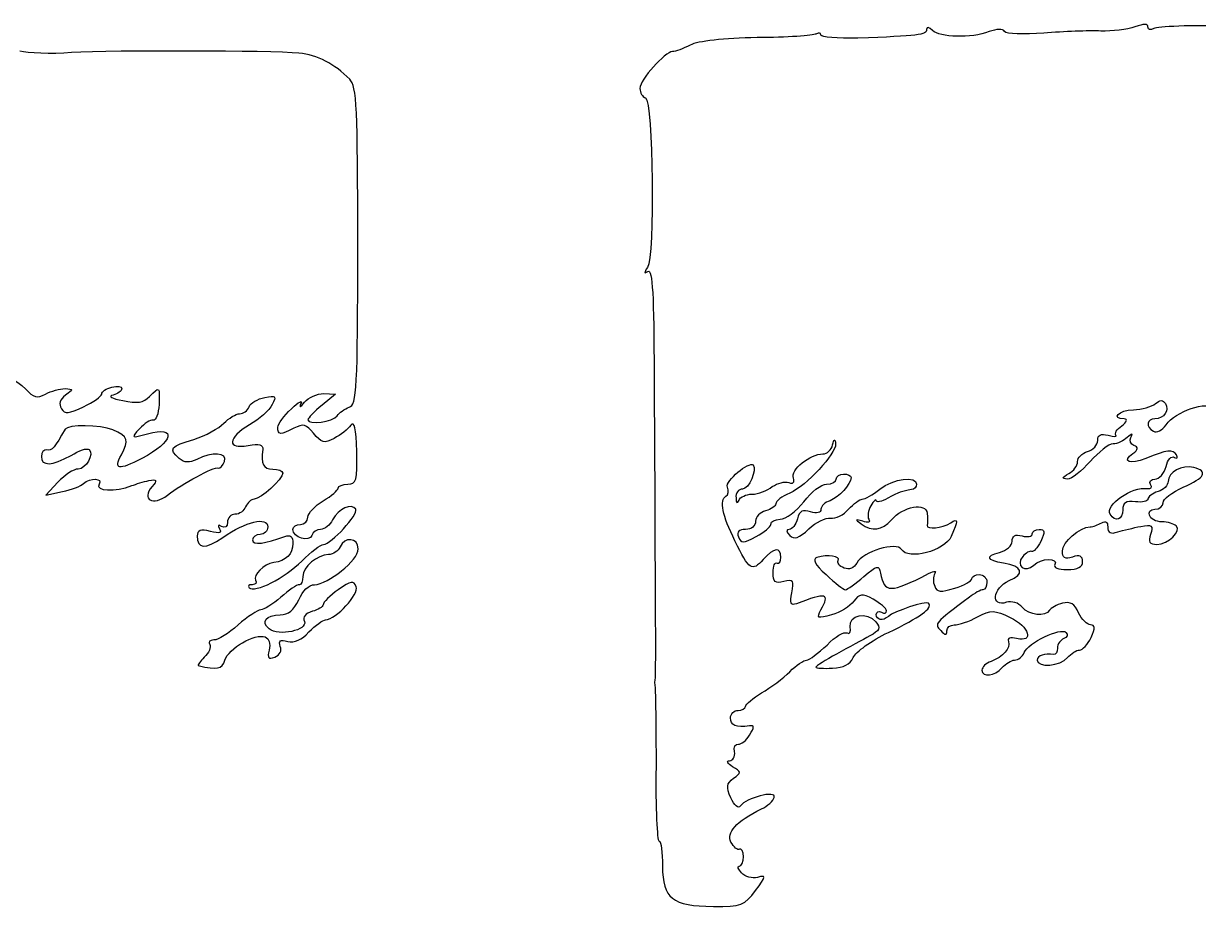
# Model space of a CAD drawing. Extents: x 0 to 69.4, y 0 to 30.3.
# Drawn here: x 20.742 to 24.797, y 7.586 to 10.634 of the extents above; entities that cross this region are included whole.
import ezdxf

# ---------------------------------------------------------------- set-up
doc = ezdxf.new("R2010")
doc.units = 0
doc.header["$MEASUREMENT"] = 0
doc.layers.get('0').update_dxf_attribs({"linetype": 'CONTINUOUS'})

msp = doc.modelspace()

# ---------------------------------------------------------------- linework, layer by layer
at = {"color": 0, "linetype": 'CONTINUOUS'}
for p, q in [((21.8192, 9.35482), (21.7724, 9.31663)), ((21.7775, 9.35656), (21.8192, 9.35482)), ((20.861, 9.05106), (20.8193, 9.00592)), ((20.8193, 9.00592), (20.8765, 9.01807)), ((21.8349, 8.8271), (21.8349, 8.8271))]:
    msp.add_line(p, q, dxfattribs=at)
for points in [[(24.6226, 10.6221), (24.6226, 10.6342), (24.6087, 10.6342), (24.5775, 10.6221)], [(24.9092, 10.6255), (24.7737, 10.629), (24.6539, 10.6238), (24.6435, 10.6169)], [(23.2739, 10.5856), (23.1593, 10.5839), (23.069, 10.5735), (23.0431, 10.5596)], [(23.4769, 10.5978), (23.4683, 10.5926), (23.3762, 10.5856), (23.2739, 10.5856)], [(23.4943, 10.5943), (23.4943, 10.603), (23.4874, 10.603), (23.4769, 10.5978)], [(23.621, 10.5839), (23.5517, 10.5821), (23.4943, 10.5873), (23.4943, 10.5943)], [(23.8589, 10.6134), (23.8589, 10.5943), (23.8293, 10.5908), (23.621, 10.5839)], [(23.8797, 10.6099), (23.8675, 10.6221), (23.8589, 10.6238), (23.8589, 10.6134)], [(24.0742, 10.6064), (24.0133, 10.5821), (23.904, 10.5856), (23.8797, 10.6099)], [(24.1279, 10.6064), (24.1228, 10.6169), (24.1001, 10.6151), (24.0742, 10.6064)], [(24.2633, 10.6012), (24.1939, 10.596), (24.1332, 10.5978), (24.1279, 10.6064)], [(24.4596, 10.6082), (24.4196, 10.6099), (24.3311, 10.6064), (24.2633, 10.6012)], [(24.5775, 10.6221), (24.5515, 10.6134), (24.4994, 10.6064), (24.4596, 10.6082)], [(24.6435, 10.6169), (24.6314, 10.6099), (24.6226, 10.6117), (24.6226, 10.6221)], [(23.0431, 10.5596), (23.0187, 10.5474), (22.991, 10.537), (22.9822, 10.537)], [(20.9078, 10.5335), (20.8367, 10.5283), (20.7568, 10.5318), (20.729, 10.5387)], [(21.6925, 10.5318), (21.5935, 10.5405), (21.0554, 10.5422), (20.9078, 10.5335)], [(21.8678, 10.4415), (21.8157, 10.4953), (21.7567, 10.5248), (21.6925, 10.5318)], [(22.9822, 10.537), (22.9562, 10.537), (22.8694, 10.4398), (22.8694, 10.4103)], [(21.8956, 9.86692), (21.8956, 10.346), (21.8921, 10.4172), (21.8678, 10.4415)], [(22.8694, 10.4103), (22.8694, 10.3946), (22.8781, 10.3808), (22.8885, 10.3773)], [(22.8885, 10.3773), (22.9146, 10.3686), (22.9215, 9.82525), (22.8954, 9.79226)], [(21.8661, 9.30968), (21.8921, 9.31836), (21.8956, 9.37044), (21.8956, 9.86692)], [(22.8954, 9.79226), (22.8833, 9.77317), (22.8833, 9.76969), (22.8972, 9.77838)], [(22.8972, 9.77838), (22.9128, 9.78706), (22.9181, 9.69163), (22.9181, 9.42079)], [(20.6892, 9.39301), (20.67, 9.42426), (20.7151, 9.40864), (20.7499, 9.37218)], [(22.9181, 9.42079), (22.9197, 9.21946), (22.9215, 8.90522), (22.9215, 8.72299)], [(20.7499, 9.37218), (20.7758, 9.34267), (20.7897, 9.33919), (20.8175, 9.35482)], [(20.8175, 9.35482), (20.8383, 9.36524), (20.8679, 9.37392), (20.8853, 9.37392)], [(20.8853, 9.37392), (20.9147, 9.37218), (20.9147, 9.37044), (20.8869, 9.35135)], [(21.0119, 9.35482), (21.0119, 9.3635), (21.0276, 9.37392), (21.0467, 9.37913)], [(21.0467, 9.37913), (21.0658, 9.38433), (21.0814, 9.38086), (21.0814, 9.37392)], [(21.0814, 9.37392), (21.0814, 9.36524), (21.0675, 9.35656), (21.0519, 9.35135)], [(21.1769, 9.34614), (21.2133, 9.3826), (21.2115, 9.3826), (21.2099, 9.31836)], [(20.8869, 9.35135), (20.8679, 9.33572), (20.8626, 9.3201), (20.8731, 9.30447)], [(20.9494, 9.31142), (20.9842, 9.32704), (21.0119, 9.34788), (21.0119, 9.35482)], [(21.0519, 9.35135), (21.0328, 9.34788), (21.0467, 9.33919), (21.0849, 9.33225)], [(21.0849, 9.33225), (21.1353, 9.32183), (21.1561, 9.32531), (21.1769, 9.34614)], [(21.5206, 9.31142), (21.5258, 9.32357), (21.5501, 9.33919), (21.5744, 9.34267)], [(21.5744, 9.34267), (21.6126, 9.35135), (21.6161, 9.34788), (21.6004, 9.31836)], [(21.6664, 9.30447), (21.6925, 9.32878), (21.7064, 9.33572), (21.6994, 9.32183)], [(21.6994, 9.32183), (21.6925, 9.30621), (21.6976, 9.30794), (21.7115, 9.32704)], [(21.7115, 9.32704), (21.7254, 9.34267), (21.755, 9.35656), (21.7775, 9.35656)], [(24.6487, 9.32183), (24.6643, 9.33572), (24.6747, 9.33572), (24.6835, 9.32183)], [(24.6851, 9.24892), (24.7182, 9.29579), (24.8275, 9.33225), (24.8536, 9.30621)], [(20.8731, 9.30447), (20.8853, 9.28538), (20.8974, 9.28711), (20.9494, 9.31142)], [(21.2099, 9.31836), (21.2081, 9.28711), (21.1994, 9.26281), (21.189, 9.26454)], [(21.4337, 9.25413), (21.4511, 9.27149), (21.4754, 9.28711), (21.4876, 9.28711)], [(21.4876, 9.28711), (21.5015, 9.28711), (21.5154, 9.29753), (21.5206, 9.31142)], [(21.6004, 9.31836), (21.59, 9.29926), (21.5553, 9.26801), (21.5224, 9.24892)], [(21.6196, 9.24024), (21.6196, 9.25065), (21.6404, 9.28017), (21.6664, 9.30447)], [(21.7724, 9.31663), (21.7446, 9.29406), (21.7237, 9.27149), (21.7237, 9.26628)], [(21.8244, 9.28017), (21.8314, 9.29058), (21.8504, 9.30274), (21.8661, 9.30968)], [(24.5411, 9.26975), (24.4925, 9.26975), (24.5219, 9.29926), (24.5724, 9.301)], [(24.5724, 9.301), (24.6018, 9.301), (24.6349, 9.31142), (24.6487, 9.32183)], [(24.6835, 9.32183), (24.6974, 9.29926), (24.6782, 9.26975), (24.6469, 9.26975)], [(21.0501, 9.23156), (21.0068, 9.24892), (20.8957, 9.25065), (20.8853, 9.23329)], [(21.189, 9.26454), (21.1804, 9.26628), (21.1596, 9.25413), (21.1422, 9.23503)], [(21.17, 9.21772), (21.274, 9.24718), (21.2601, 9.18994), (21.1508, 9.13265)], [(21.3296, 9.19863), (21.3696, 9.21078), (21.4164, 9.23676), (21.4337, 9.25413)], [(21.5224, 9.24892), (21.446, 9.20383), (21.4425, 9.16217), (21.5171, 9.17779)], [(21.7428, 9.21946), (21.7185, 9.25065), (21.7064, 9.25413), (21.6751, 9.23676)], [(21.7237, 9.26628), (21.7237, 9.24718), (21.8106, 9.25933), (21.8244, 9.28017)], [(21.8712, 9.24718), (21.8626, 9.23329), (21.8365, 9.21425), (21.814, 9.2021)], [(21.8921, 9.15696), (21.8904, 9.23676), (21.8835, 9.26281), (21.8712, 9.24718)], [(24.5324, 9.24544), (24.5497, 9.25933), (24.5532, 9.26801), (24.5411, 9.26975)], [(24.6469, 9.26975), (24.6192, 9.26975), (24.614, 9.24197), (24.6418, 9.2264)], [(24.6418, 9.2264), (24.6522, 9.21946), (24.6712, 9.22988), (24.6851, 9.24892)], [(20.8853, 9.23329), (20.8522, 9.17258), (20.8383, 9.15696), (20.8228, 9.16217)], [(21.0797, 9.14481), (21.1075, 9.19689), (21.104, 9.20731), (21.0501, 9.23156)], [(21.1422, 9.23503), (21.1126, 9.2021), (21.1126, 9.2021), (21.17, 9.21772)], [(21.6751, 9.23676), (21.6282, 9.21251), (21.6196, 9.21251), (21.6196, 9.24024)], [(21.814, 9.2021), (21.7793, 9.183), (21.7706, 9.18647), (21.7428, 9.21946)], [(24.4492, 9.19515), (24.4492, 9.21425), (24.4596, 9.21946), (24.4856, 9.21251)], [(24.4856, 9.21251), (24.5064, 9.20731), (24.5168, 9.20731), (24.5115, 9.21251)], [(24.5515, 9.20557), (24.5393, 9.19342), (24.5168, 9.183), (24.5029, 9.183)], [(24.5115, 9.21251), (24.5064, 9.21772), (24.515, 9.23329), (24.5324, 9.24544)], [(24.5636, 9.20557), (24.5724, 9.21946), (24.5671, 9.21946), (24.5515, 9.20557)], [(24.574, 9.17779), (24.5636, 9.18126), (24.5585, 9.19515), (24.5636, 9.20557)], [(20.9061, 9.14307), (20.9339, 9.16043), (20.9617, 9.16911), (20.9686, 9.1639)], [(21.2793, 9.13265), (21.2411, 9.1639), (21.2497, 9.17606), (21.3296, 9.19863)], [(21.5171, 9.17779), (21.5571, 9.18474), (21.5692, 9.18126), (21.5675, 9.1639)], [(23.5447, 9.183), (23.5464, 9.14828), (23.444, 9.0389), (23.3867, 9.01286)], [(23.5012, 9.14828), (23.5151, 9.14828), (23.5308, 9.16217), (23.5343, 9.17953)], [(23.5343, 9.17953), (23.5394, 9.20036), (23.5429, 9.2021), (23.5447, 9.183)], [(24.4144, 9.15696), (24.4335, 9.16217), (24.4492, 9.17953), (24.4492, 9.19515)], [(24.5029, 9.183), (24.4874, 9.183), (24.4526, 9.15522), (24.4231, 9.12224)], [(24.5706, 9.15001), (24.5897, 9.1639), (24.5914, 9.17085), (24.574, 9.17779)], [(24.7217, 9.14481), (24.7078, 9.16564), (24.6886, 9.16217), (24.6157, 9.13265)], [(20.8228, 9.16217), (20.8124, 9.1639), (20.8036, 9.15349), (20.8036, 9.1396)], [(20.8036, 9.1396), (20.8036, 9.10488), (20.8401, 9.10661), (20.9061, 9.14307)], [(20.9686, 9.1639), (20.986, 9.14654), (20.9582, 9.09619), (20.9304, 9.09619)], [(21.1508, 9.13265), (21.0693, 9.09099), (21.0519, 9.09272), (21.0797, 9.14481)], [(21.34, 9.12918), (21.314, 9.11703), (21.2983, 9.11703), (21.2793, 9.13265)], [(21.4356, 9.12224), (21.4476, 9.15349), (21.3921, 9.15696), (21.34, 9.12918)], [(21.5675, 9.1639), (21.5606, 9.11356), (21.5692, 9.09619), (21.6022, 9.09619)], [(21.8608, 9.04411), (21.8921, 9.04411), (21.8939, 9.05626), (21.8921, 9.15696)], [(23.3989, 9.06494), (23.3885, 9.09272), (23.4561, 9.14828), (23.5012, 9.14828)], [(24.3797, 9.12224), (24.3797, 9.13439), (24.3953, 9.15175), (24.4144, 9.15696)], [(24.6157, 9.13265), (24.5601, 9.11008), (24.5307, 9.12224), (24.5706, 9.15001)], [(24.6851, 9.10488), (24.6904, 9.12918), (24.7043, 9.14307), (24.7147, 9.13613)], [(24.7147, 9.13613), (24.7233, 9.13092), (24.7268, 9.13439), (24.7217, 9.14481)], [(20.9304, 9.09619), (20.9147, 9.09619), (20.8853, 9.07536), (20.861, 9.05106)], [(21.2393, 9.00592), (21.2897, 9.04585), (21.399, 9.10488), (21.4147, 9.09967)], [(21.4147, 9.09967), (21.4199, 9.09793), (21.4303, 9.10835), (21.4356, 9.12224)], [(21.6022, 9.09619), (21.6212, 9.09619), (21.6369, 9.08925), (21.6369, 9.08231)], [(23.1714, 9.03369), (23.1628, 9.05453), (23.2461, 9.12397), (23.26, 9.11008)], [(23.26, 9.11008), (23.2756, 9.09446), (23.2443, 9.02675), (23.2235, 9.02675)], [(24.4231, 9.12224), (24.3953, 9.08925), (24.3589, 9.06147), (24.345, 9.06147)], [(24.3501, 9.08057), (24.3658, 9.08925), (24.3797, 9.10835), (24.3797, 9.12224)], [(24.6469, 9.06147), (24.6626, 9.06147), (24.6782, 9.08057), (24.6851, 9.10488)], [(24.7807, 9.1014), (24.7407, 9.11182), (24.6921, 9.08578), (24.6921, 9.05279)], [(24.7442, 9.03369), (24.8206, 9.06668), (24.831, 9.08751), (24.7807, 9.1014)], [(20.8765, 9.01807), (20.9078, 9.02501), (20.9408, 9.03717), (20.9494, 9.04585)], [(20.9494, 9.04585), (20.9721, 9.06668), (21.0172, 9.06494), (21.0033, 9.04411)], [(21.0033, 9.04411), (20.9876, 9.01981), (21.0589, 9.01633), (21.1161, 9.0389)], [(21.1161, 9.0389), (21.13, 9.04411), (21.1561, 9.05279), (21.1751, 9.05626)], [(21.1751, 9.05626), (21.2029, 9.06147), (21.2046, 9.058), (21.1856, 9.03543)], [(21.6369, 9.08231), (21.6369, 9.06147), (21.5606, 8.99203), (21.5379, 8.99203)], [(21.8279, 9.03022), (21.8279, 9.03717), (21.8435, 9.04411), (21.8608, 9.04411)], [(23.326, 9.03543), (23.345, 9.04758), (23.3693, 9.05453), (23.3832, 9.04932)], [(23.3832, 9.04932), (23.3989, 9.04411), (23.404, 9.04932), (23.3989, 9.06494)], [(23.4353, 8.98335), (23.4596, 9.01633), (23.4961, 9.04411), (23.5135, 9.04411)], [(23.5135, 9.04411), (23.5325, 9.04411), (23.5464, 9.05279), (23.5464, 9.06147)], [(23.5985, 9.06668), (23.5967, 9.04238), (23.5568, 8.99897), (23.5256, 8.98682)], [(23.5464, 9.06147), (23.5464, 9.07189), (23.5585, 9.07883), (23.5724, 9.07883)], [(23.5724, 9.07883), (23.5862, 9.07883), (23.5985, 9.07363), (23.5985, 9.06668)], [(23.6974, 9.02675), (23.7443, 9.06321), (23.8242, 9.07363), (23.8242, 9.04411)], [(23.8242, 9.04411), (23.8242, 9.03543), (23.8172, 9.02501), (23.8068, 9.02501)], [(24.345, 9.06147), (24.3242, 9.06321), (24.3258, 9.06668), (24.3501, 9.08057)], [(24.6314, 9.04238), (24.6261, 9.05279), (24.6331, 9.06147), (24.6469, 9.06147)], [(24.6921, 9.05279), (24.6921, 9.04064), (24.6765, 9.02328), (24.6574, 9.01807)], [(21.1856, 9.03543), (21.1474, 8.99029), (21.189, 8.96772), (21.2393, 9.00592)], [(21.7758, 8.98682), (21.8053, 9.00244), (21.8279, 9.02328), (21.8279, 9.03022)], [(23.1975, 8.84793), (23.154, 8.93647), (23.1436, 8.98856), (23.1662, 9.00244)], [(23.1662, 9.00244), (23.1749, 9.00592), (23.1767, 9.02154), (23.1714, 9.03369)], [(23.2235, 9.02675), (23.2096, 9.02675), (23.1992, 9.01286), (23.201, 8.99724)], [(23.2114, 8.98856), (23.2149, 8.99897), (23.2357, 9.00939), (23.2565, 9.00939)], [(23.2565, 9.00939), (23.2774, 9.00939), (23.3086, 9.02154), (23.326, 9.03543)], [(23.3867, 9.01286), (23.3589, 9.00244), (23.3381, 8.98508), (23.3381, 8.9764)], [(23.6367, 8.99203), (23.6471, 8.99203), (23.6731, 9.00765), (23.6974, 9.02675)], [(23.8068, 9.02501), (23.7737, 9.01981), (23.7633, 9.01633), (23.7251, 8.9955)], [(24.4925, 8.93994), (24.4735, 8.97119), (24.5671, 9.03717), (24.621, 9.02849)], [(24.621, 9.02849), (24.6331, 9.02675), (24.6383, 9.03196), (24.6314, 9.04238)], [(24.6574, 9.01807), (24.6383, 9.01286), (24.6226, 9.00071), (24.6226, 8.99203)], [(24.6747, 8.97988), (24.6747, 8.99203), (24.706, 9.01633), (24.7442, 9.03369)], [(21.5085, 8.96599), (21.5032, 8.9521), (21.4876, 8.93994), (21.4719, 8.93994)], [(21.5379, 8.99203), (21.5275, 8.99203), (21.5154, 8.97988), (21.5085, 8.96599)], [(21.7237, 8.92953), (21.7237, 8.94342), (21.7481, 8.96946), (21.7758, 8.98682)], [(21.8886, 8.95731), (21.8747, 8.97988), (21.8296, 8.95904), (21.8087, 8.92085)], [(23.201, 8.99724), (23.201, 8.97814), (23.2061, 8.97467), (23.2114, 8.98856)], [(23.3381, 8.9764), (23.3381, 8.96772), (23.3225, 8.95731), (23.3033, 8.9521)], [(23.3537, 8.92258), (23.3728, 8.92258), (23.4093, 8.95036), (23.4353, 8.98335)], [(23.5256, 8.98682), (23.5082, 8.98161), (23.4943, 8.96772), (23.4943, 8.95731)], [(23.5897, 8.95731), (23.6071, 8.9764), (23.6279, 8.99203), (23.6367, 8.99203)], [(23.6661, 8.96946), (23.6575, 8.95383), (23.654, 8.93126), (23.6592, 8.92258)], [(23.6853, 8.98682), (23.6853, 8.99376), (23.6765, 8.98682), (23.6661, 8.96946)], [(23.7251, 8.9955), (23.7026, 8.98335), (23.6853, 8.97988), (23.6853, 8.98682)], [(23.7374, 8.92085), (23.7772, 8.96772), (23.8589, 8.98161), (23.8606, 8.94342)], [(24.5793, 8.98335), (24.5462, 8.98682), (24.5358, 8.97988), (24.5358, 8.95557)], [(24.6226, 8.99203), (24.6226, 8.98508), (24.6036, 8.97988), (24.5793, 8.98335)], [(24.6469, 8.95731), (24.6626, 8.95731), (24.6747, 8.96772), (24.6747, 8.97988)], [(21.4303, 8.86008), (21.5085, 8.91564), (21.5849, 8.933), (21.5849, 8.89654)], [(21.4719, 8.93994), (21.4581, 8.93994), (21.446, 8.92779), (21.446, 8.91217)], [(21.6976, 8.90522), (21.7115, 8.90522), (21.7237, 8.91564), (21.7237, 8.92953)], [(21.7775, 8.83578), (21.8036, 8.83578), (21.899, 8.93994), (21.8886, 8.95731)], [(23.3033, 8.9521), (23.2843, 8.94689), (23.2686, 8.93126), (23.2686, 8.91564)], [(23.3207, 8.90522), (23.3207, 8.91564), (23.3364, 8.92258), (23.3537, 8.92258)], [(23.4128, 8.92432), (23.4075, 8.90349), (23.3954, 8.88786), (23.385, 8.88786)], [(23.4579, 8.94863), (23.4318, 8.95731), (23.4197, 8.9521), (23.4128, 8.92432)], [(23.4526, 8.8896), (23.4769, 8.91217), (23.51, 8.92953), (23.5274, 8.92606)], [(23.4943, 8.95731), (23.4943, 8.94515), (23.4804, 8.94168), (23.4579, 8.94863)], [(23.5274, 8.92606), (23.5447, 8.92432), (23.5724, 8.93821), (23.5897, 8.95731)], [(23.6383, 8.91564), (23.6124, 8.92432), (23.6106, 8.92258), (23.6332, 8.90696)], [(23.6592, 8.92258), (23.6661, 8.91217), (23.6575, 8.91043), (23.6383, 8.91564)], [(23.8606, 8.94342), (23.8624, 8.92779), (23.8624, 8.90869), (23.8606, 8.90175)], [(23.9422, 8.91043), (23.9682, 8.92779), (23.9682, 8.91911), (23.9439, 8.86356)], [(24.5358, 8.95557), (24.5358, 8.92085), (24.5099, 8.91217), (24.4925, 8.93994)], [(24.6279, 8.93647), (24.6226, 8.94689), (24.6314, 8.95731), (24.6469, 8.95731)], [(24.6712, 8.9139), (24.6504, 8.9139), (24.6314, 8.92432), (24.6279, 8.93647)], [(21.3869, 8.88092), (21.3522, 8.8896), (21.3418, 8.88439), (21.3418, 8.86529)], [(21.4182, 8.8896), (21.4286, 8.87571), (21.4182, 8.87224), (21.3869, 8.88092)], [(21.4251, 8.89828), (21.4129, 8.90522), (21.4112, 8.90349), (21.4182, 8.8896)], [(21.446, 8.91217), (21.446, 8.89654), (21.4372, 8.89133), (21.4251, 8.89828)], [(21.5849, 8.89654), (21.5849, 8.88265), (21.5726, 8.8705), (21.5587, 8.8705)], [(21.6717, 8.88786), (21.6717, 8.89654), (21.6837, 8.90522), (21.6976, 8.90522)], [(21.7376, 8.86703), (21.7289, 8.84272), (21.6717, 8.86008), (21.6717, 8.88786)], [(21.7671, 8.88786), (21.755, 8.88786), (21.7411, 8.87918), (21.7376, 8.86703)], [(21.8087, 8.92085), (21.8001, 8.90175), (21.781, 8.88786), (21.7671, 8.88786)], [(23.2339, 8.88786), (23.2114, 8.88786), (23.2026, 8.87918), (23.2096, 8.86182)], [(23.2686, 8.91564), (23.2686, 8.90001), (23.2547, 8.88786), (23.2339, 8.88786)], [(23.2704, 8.86356), (23.2982, 8.87744), (23.3207, 8.89654), (23.3207, 8.90522)], [(23.385, 8.88786), (23.3728, 8.88786), (23.3728, 8.88092), (23.3867, 8.86703)], [(23.3867, 8.86703), (23.4024, 8.8514), (23.4179, 8.85661), (23.4526, 8.8896)], [(23.6332, 8.90696), (23.6714, 8.87918), (23.7043, 8.88439), (23.7374, 8.92085)], [(23.8606, 8.90175), (23.8589, 8.88613), (23.911, 8.89133), (23.9422, 8.91043)], [(24.2235, 8.87224), (24.2235, 8.88092), (24.2339, 8.88786), (24.2478, 8.88786)], [(24.2478, 8.88786), (24.2668, 8.88786), (24.2686, 8.87918), (24.2529, 8.84619)], [(24.3276, 8.81321), (24.3276, 8.84272), (24.3867, 8.89654), (24.4231, 8.89654)], [(24.4231, 8.89654), (24.4335, 8.89654), (24.4508, 8.90349), (24.4631, 8.91043)], [(24.4631, 8.91043), (24.4769, 8.91911), (24.4839, 8.9139), (24.4839, 8.89654)], [(24.4839, 8.89654), (24.4839, 8.87571), (24.4943, 8.8705), (24.5185, 8.87918)], [(24.5185, 8.87918), (24.5376, 8.88439), (24.5724, 8.89307), (24.5983, 8.89828)], [(24.5983, 8.89828), (24.6365, 8.90522), (24.6418, 8.90175), (24.6314, 8.8705)], [(24.6539, 8.83578), (24.6921, 8.83578), (24.739, 8.88265), (24.7199, 8.90001)], [(24.7199, 8.90001), (24.7129, 8.90696), (24.6904, 8.9139), (24.6712, 8.9139)], [(21.3418, 8.86529), (21.3418, 8.82015), (21.3678, 8.81842), (21.4303, 8.86008)], [(21.5587, 8.8705), (21.5449, 8.8705), (21.5328, 8.86182), (21.5328, 8.8514)], [(21.5328, 8.8514), (21.5328, 8.83231), (21.5761, 8.83751), (21.6439, 8.86356)], [(21.6439, 8.86356), (21.6629, 8.8705), (21.6717, 8.86356), (21.6717, 8.83925)], [(21.8974, 8.82015), (21.8974, 8.86008), (21.8487, 8.86356), (21.8349, 8.8271)], [(23.2947, 8.78369), (23.2565, 8.74035), (23.2461, 8.74729), (23.1975, 8.84793)], [(23.2096, 8.86182), (23.2183, 8.83925), (23.2253, 8.83925), (23.2704, 8.86356)], [(23.7721, 8.81842), (23.7547, 8.84619), (23.6401, 8.81147), (23.6175, 8.77154)], [(23.9439, 8.86356), (23.9214, 8.81321), (23.7946, 8.78022), (23.7721, 8.81842)], [(24.1106, 8.808), (24.1349, 8.81494), (24.154, 8.83231), (24.154, 8.84619)], [(24.154, 8.84619), (24.154, 8.86529), (24.1644, 8.87224), (24.1887, 8.86529)], [(24.1887, 8.86529), (24.2078, 8.86008), (24.2235, 8.86356), (24.2235, 8.87224)], [(24.2529, 8.84619), (24.2408, 8.82363), (24.2269, 8.808), (24.2217, 8.81147)], [(24.6314, 8.8705), (24.6226, 8.84446), (24.6279, 8.83578), (24.6539, 8.83578)], [(21.6717, 8.83925), (21.6717, 8.80279), (21.6474, 8.77849), (21.6057, 8.77328)], [(21.7029, 8.77849), (21.7342, 8.80974), (21.7671, 8.83578), (21.7775, 8.83578)], [(21.7949, 8.80106), (21.755, 8.79932), (21.7064, 8.75939), (21.7064, 8.72472)], [(21.7462, 8.69694), (21.7932, 8.69694), (21.8974, 8.78196), (21.8974, 8.82015)], [(21.8349, 8.8271), (21.8279, 8.81321), (21.8106, 8.80106), (21.7949, 8.80106)], [(23.3554, 8.79064), (23.3554, 8.82883), (23.3329, 8.82536), (23.2947, 8.78369)], [(23.5533, 8.78022), (23.5637, 8.79585), (23.5169, 8.80279), (23.4804, 8.79064)], [(24.1244, 8.77154), (24.0654, 8.78022), (24.0603, 8.79585), (24.1106, 8.808)], [(24.2217, 8.81147), (24.2147, 8.81494), (24.2008, 8.80626), (24.1904, 8.79411)], [(24.3624, 8.79238), (24.3362, 8.78369), (24.3276, 8.7889), (24.3276, 8.81321)], [(24.3971, 8.77675), (24.3971, 8.79585), (24.3867, 8.80106), (24.3624, 8.79238)], [(21.5206, 8.68653), (21.5397, 8.66743), (21.6439, 8.71951), (21.7029, 8.77849)], [(21.6057, 8.77328), (21.571, 8.76807), (21.5328, 8.72993), (21.5432, 8.71257)], [(23.3294, 8.73861), (23.3294, 8.76113), (23.3346, 8.77675), (23.3433, 8.77154)], [(23.3433, 8.77154), (23.3503, 8.76807), (23.3554, 8.77675), (23.3554, 8.79064)], [(23.4804, 8.79064), (23.4631, 8.78543), (23.4735, 8.76633), (23.5117, 8.73167)], [(23.5742, 8.75424), (23.5568, 8.76113), (23.5482, 8.77328), (23.5533, 8.78022)], [(23.6175, 8.77154), (23.6089, 8.75424), (23.5915, 8.74729), (23.5742, 8.75424)], [(23.6418, 8.72472), (23.6887, 8.7646), (23.6939, 8.76633), (23.6992, 8.73687)], [(24.1436, 8.71083), (24.1992, 8.7334), (24.1904, 8.76113), (24.1244, 8.77154)], [(24.1904, 8.79411), (24.1644, 8.76286), (24.1992, 8.73514), (24.2286, 8.7646)], [(24.2286, 8.7646), (24.2529, 8.7889), (24.3154, 8.79064), (24.3015, 8.76633)], [(24.3015, 8.76633), (24.2946, 8.75597), (24.3137, 8.74903), (24.3432, 8.74903)], [(24.3432, 8.74903), (24.3814, 8.74903), (24.3971, 8.75765), (24.3971, 8.77675)], [(21.7064, 8.72472), (21.7064, 8.7091), (21.7011, 8.69694), (21.6942, 8.69694)], [(22.9215, 8.72299), (22.9232, 8.54243), (22.9232, 8.38618), (22.9215, 8.37576)], [(23.3658, 8.70736), (23.3364, 8.70042), (23.3294, 8.70562), (23.3294, 8.73861)], [(23.5117, 8.73167), (23.5429, 8.70215), (23.5724, 8.67958), (23.5793, 8.67958)], [(23.5793, 8.67958), (23.5846, 8.67958), (23.614, 8.70042), (23.6418, 8.72472)], [(23.6992, 8.73687), (23.7131, 8.66743), (23.7339, 8.66743), (23.8658, 8.73514)], [(23.8658, 8.73514), (23.8867, 8.74556), (23.8936, 8.74556), (23.8867, 8.73514)], [(23.8867, 8.73514), (23.8814, 8.72472), (23.8797, 8.70562), (23.8867, 8.69174)], [(24.0151, 8.71778), (24.0151, 8.72472), (24.0272, 8.73167), (24.0411, 8.73167)], [(24.0411, 8.73167), (24.055, 8.73167), (24.0672, 8.71951), (24.0672, 8.70562)], [(21.531, 8.69694), (21.5189, 8.69694), (21.5154, 8.69174), (21.5206, 8.68653)], [(21.5432, 8.71257), (21.5483, 8.70389), (21.5432, 8.69694), (21.531, 8.69694)], [(21.6942, 8.69694), (21.6856, 8.69694), (21.6578, 8.67785), (21.63, 8.65354)], [(21.6925, 8.64486), (21.7046, 8.67611), (21.7272, 8.69694), (21.7462, 8.69694)], [(21.8279, 8.67958), (21.8001, 8.65875), (21.7758, 8.63618), (21.7758, 8.6275)], [(21.7844, 8.57542), (21.821, 8.57715), (21.9008, 8.66396), (21.8904, 8.69)], [(21.8904, 8.69), (21.8817, 8.71257), (21.8731, 8.71083), (21.8279, 8.67958)], [(23.3936, 8.66917), (23.4024, 8.71083), (23.3989, 8.71604), (23.3658, 8.70736)], [(23.8867, 8.69174), (23.8936, 8.6709), (23.9075, 8.66917), (23.9561, 8.68479)], [(23.9561, 8.68479), (23.989, 8.69521), (24.0151, 8.7091), (24.0151, 8.71778)], [(24.0533, 8.67958), (24.0464, 8.67958), (24.0237, 8.66743), (24.0064, 8.65354)], [(24.0672, 8.70562), (24.0672, 8.69174), (24.0603, 8.67958), (24.0533, 8.67958)], [(24.1349, 8.63618), (24.0793, 8.61708), (24.0862, 8.68479), (24.1436, 8.71083)], [(21.63, 8.65354), (21.6022, 8.62924), (21.571, 8.61014), (21.5606, 8.61014)], [(21.6282, 8.59278), (21.656, 8.59278), (21.6751, 8.6084), (21.6925, 8.64486)], [(23.4093, 8.63097), (23.3901, 8.62403), (23.3867, 8.63271), (23.3936, 8.66917)], [(23.4943, 8.61014), (23.5256, 8.66743), (23.5135, 8.6709), (23.4093, 8.63097)], [(23.6071, 8.63965), (23.595, 8.62229), (23.5603, 8.60146), (23.5308, 8.59278)], [(23.6749, 8.6466), (23.6349, 8.66743), (23.6279, 8.66569), (23.6071, 8.63965)], [(23.72, 8.60667), (23.72, 8.61535), (23.6992, 8.63271), (23.6749, 8.6466)], [(23.8658, 8.63271), (23.8571, 8.64139), (23.7443, 8.60493), (23.7269, 8.58757)], [(24.0064, 8.65354), (23.8849, 8.56326), (23.8849, 8.56153), (23.9075, 8.53896)], [(24.1887, 8.61882), (24.1765, 8.63444), (24.1522, 8.64139), (24.1349, 8.63618)], [(24.3832, 8.59972), (24.3693, 8.63097), (24.3554, 8.63965), (24.3276, 8.63271)], [(21.5606, 8.61014), (21.5501, 8.61014), (21.5154, 8.58583), (21.4824, 8.55806)], [(21.7393, 8.60493), (21.715, 8.59799), (21.7046, 8.58583), (21.7115, 8.57021)], [(21.7758, 8.6275), (21.7758, 8.62056), (21.7585, 8.61014), (21.7393, 8.60493)], [(23.5308, 8.59278), (23.4822, 8.57889), (23.4787, 8.58062), (23.4943, 8.61014)], [(23.595, 8.55111), (23.5881, 8.59278), (23.654, 8.60493), (23.6835, 8.56847)], [(23.6853, 8.59451), (23.6853, 8.60319), (23.6939, 8.60667), (23.7026, 8.60146)], [(23.7026, 8.60146), (23.7131, 8.59625), (23.72, 8.59799), (23.72, 8.60667)], [(23.7269, 8.53201), (23.8362, 8.5841), (23.8814, 8.61708), (23.8658, 8.63271)], [(24.0342, 8.58583), (24.0828, 8.61014), (24.0932, 8.61014), (24.1471, 8.5841)], [(24.2825, 8.6084), (24.2686, 8.5841), (24.2131, 8.59104), (24.1887, 8.61882)], [(24.3276, 8.63271), (24.3085, 8.6275), (24.2876, 8.61708), (24.2825, 8.6084)], [(24.4249, 8.55806), (24.4126, 8.55806), (24.3936, 8.57715), (24.3832, 8.59972)], [(21.4824, 8.55806), (21.4511, 8.52854), (21.4129, 8.50597), (21.399, 8.50597)], [(21.59, 8.54417), (21.5587, 8.56847), (21.5796, 8.59278), (21.6282, 8.59278)], [(21.7115, 8.57021), (21.7237, 8.53896), (21.6231, 8.51812), (21.59, 8.54417)], [(21.7272, 8.53375), (21.7497, 8.55632), (21.7758, 8.57542), (21.7844, 8.57542)], [(23.6835, 8.56847), (23.7008, 8.54764), (23.6974, 8.53896), (23.6626, 8.51986)], [(23.7269, 8.58757), (23.7078, 8.57021), (23.6853, 8.57368), (23.6853, 8.59451)], [(23.9283, 8.53722), (23.9283, 8.54937), (23.9404, 8.55806), (23.9543, 8.55806)], [(23.9543, 8.55806), (23.97, 8.55806), (24.0064, 8.57021), (24.0342, 8.58583)], [(24.1471, 8.5841), (24.2131, 8.55285), (24.2304, 8.49556), (24.1696, 8.51118)], [(24.4265, 8.51465), (24.4422, 8.54764), (24.4404, 8.55806), (24.4249, 8.55806)], [(21.4372, 8.43653), (21.4494, 8.47646), (21.5414, 8.53028), (21.5761, 8.51639)], [(21.5761, 8.51639), (21.59, 8.51118), (21.5953, 8.49382), (21.59, 8.47125)], [(21.6543, 8.50076), (21.6768, 8.49556), (21.7029, 8.50597), (21.7272, 8.53375)], [(23.5151, 8.48861), (23.5429, 8.51812), (23.5742, 8.53549), (23.5846, 8.53028)], [(23.6626, 8.51986), (23.6401, 8.50771), (23.5881, 8.47993), (23.5482, 8.45736)], [(23.5846, 8.53028), (23.5932, 8.52507), (23.5985, 8.53375), (23.595, 8.55111)], [(23.6054, 8.44521), (23.614, 8.46431), (23.6679, 8.50424), (23.7269, 8.53201)], [(23.9075, 8.53896), (23.9231, 8.5216), (23.9283, 8.5216), (23.9283, 8.53722)], [(24.1696, 8.51118), (24.1471, 8.51639), (24.1367, 8.51292), (24.1418, 8.50076)], [(24.1957, 8.46257), (24.2078, 8.49556), (24.3224, 8.55111), (24.3397, 8.53201)], [(24.3397, 8.53201), (24.3485, 8.52507), (24.3432, 8.51465), (24.3328, 8.51118)], [(21.3851, 8.49035), (21.3904, 8.48167), (21.3817, 8.46083), (21.3661, 8.44694)], [(21.399, 8.50597), (21.3851, 8.50597), (21.3782, 8.49903), (21.3851, 8.49035)], [(21.6092, 8.44694), (21.6265, 8.45389), (21.6351, 8.46951), (21.6282, 8.4834)], [(21.6282, 8.4834), (21.6212, 8.50424), (21.6282, 8.50771), (21.6543, 8.50076)], [(23.444, 8.43653), (23.4544, 8.43653), (23.4857, 8.46083), (23.5151, 8.48861)], [(24.1418, 8.50076), (24.1487, 8.47646), (24.1228, 8.44868), (24.0811, 8.43132)], [(24.3103, 8.47819), (24.3103, 8.46431), (24.305, 8.45562), (24.2981, 8.45562)], [(24.3328, 8.51118), (24.3207, 8.50597), (24.3103, 8.49208), (24.3103, 8.47819)], [(24.3867, 8.47125), (24.3971, 8.47125), (24.4144, 8.49035), (24.4265, 8.51465)], [(21.3661, 8.44694), (21.3522, 8.43132), (21.3418, 8.41917), (21.3453, 8.41743)], [(21.3453, 8.41743), (21.4112, 8.40181), (21.4268, 8.40528), (21.4372, 8.43653)], [(21.59, 8.47125), (21.5831, 8.44347), (21.5865, 8.43826), (21.6092, 8.44694)], [(23.3867, 8.3966), (23.4093, 8.41917), (23.4353, 8.43653), (23.444, 8.43653)], [(23.5482, 8.45736), (23.51, 8.43653), (23.4769, 8.41569), (23.4769, 8.41222)], [(23.5343, 8.40875), (23.5724, 8.41049), (23.595, 8.4209), (23.6054, 8.44521)], [(24.1193, 8.41049), (24.1314, 8.42437), (24.1506, 8.43653), (24.1626, 8.43653)], [(24.1626, 8.43653), (24.1749, 8.43653), (24.1887, 8.44868), (24.1957, 8.46257)], [(24.2981, 8.45562), (24.2651, 8.46083), (24.2408, 8.45215), (24.2408, 8.43653)], [(24.2408, 8.43653), (24.2408, 8.40875), (24.3207, 8.41569), (24.345, 8.44521)], [(24.345, 8.44521), (24.3571, 8.4591), (24.3762, 8.47125), (24.3867, 8.47125)], [(23.2894, 8.32368), (23.3207, 8.34104), (23.3642, 8.37403), (23.3867, 8.3966)], [(23.4769, 8.41222), (23.4769, 8.40875), (23.5031, 8.40701), (23.5343, 8.40875)], [(24.0811, 8.43132), (24.0637, 8.42611), (24.0499, 8.41222), (24.0499, 8.40181)], [(24.0499, 8.40181), (24.0499, 8.37576), (24.095, 8.38097), (24.1193, 8.41049)], [(22.9215, 8.37576), (22.9197, 8.36708), (22.9197, 8.35146), (22.9215, 8.34104)], [(22.9215, 8.34104), (22.9232, 8.33236), (22.925, 8.20915), (22.925, 8.06853)], [(23.2339, 8.27686), (23.2339, 8.28381), (23.26, 8.30458), (23.2894, 8.32368)], [(23.2079, 8.26297), (23.2218, 8.26297), (23.2339, 8.26992), (23.2339, 8.27686)], [(23.1818, 8.23693), (23.1818, 8.25082), (23.194, 8.26297), (23.2079, 8.26297)], [(23.2478, 8.20915), (23.201, 8.20394), (23.1818, 8.21089), (23.1818, 8.23693)], [(23.2478, 8.1779), (23.2651, 8.20568), (23.2651, 8.21263), (23.2478, 8.20915)], [(23.2096, 8.14665), (23.2183, 8.14492), (23.2374, 8.15881), (23.2478, 8.1779)], [(23.1783, 8.08936), (23.1906, 8.08936), (23.1992, 8.10325), (23.1957, 8.12061)], [(23.1957, 8.12061), (23.1922, 8.13624), (23.1992, 8.14839), (23.2096, 8.14665)], [(23.1887, 8.06853), (23.1714, 8.07894), (23.1662, 8.08936), (23.1783, 8.08936)], [(22.925, 8.06853), (22.9232, 7.92617), (22.9285, 7.81158), (22.9354, 7.81158)], [(23.1922, 8.0286), (23.22, 8.04769), (23.22, 8.05117), (23.1887, 8.06853)], [(23.1836, 7.96089), (23.1662, 7.99908), (23.1679, 8.0095), (23.1922, 8.0286)], [(23.3329, 7.96263), (23.3415, 7.98867), (23.2339, 7.96089), (23.2165, 7.93311)], [(23.2165, 7.93311), (23.2096, 7.92269), (23.1957, 7.93485), (23.1836, 7.96089)], [(23.2894, 7.92269), (23.3103, 7.93311), (23.3294, 7.95047), (23.3329, 7.96263)], [(23.1836, 7.80817), (23.1662, 7.8411), (23.201, 7.87929), (23.2894, 7.92269)], [(22.9354, 7.81158), (22.9424, 7.81158), (22.9475, 7.77344), (22.9475, 7.72483)], [(23.2131, 7.78386), (23.2061, 7.77865), (23.194, 7.79081), (23.1836, 7.80817)], [(23.2269, 7.75782), (23.2269, 7.77692), (23.22, 7.78733), (23.2131, 7.78386)], [(23.2114, 7.72483), (23.22, 7.72483), (23.2269, 7.74046), (23.2269, 7.75782)], [(22.9475, 7.72483), (22.9475, 7.61372), (22.9806, 7.58768), (23.1228, 7.58594)], [(23.22, 7.70226), (23.2079, 7.71442), (23.2044, 7.72483), (23.2114, 7.72483)], [(23.2756, 7.68664), (23.2565, 7.68143), (23.2322, 7.68837), (23.22, 7.70226)], [(23.2686, 7.6415), (23.3051, 7.69011), (23.3051, 7.69532), (23.2756, 7.68664)], [(23.1228, 7.58594), (23.22, 7.58594), (23.2304, 7.58942), (23.2686, 7.6415)]]:
    msp.add_open_spline(points, degree=3, dxfattribs=at)

doc.saveas('drawing.dxf')
